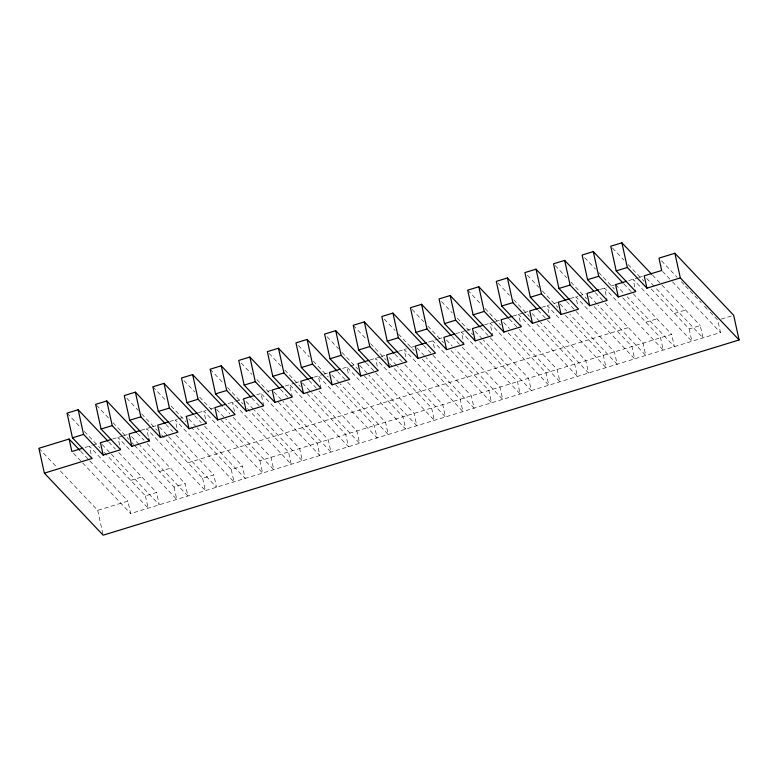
<?xml version="1.0" encoding="UTF-8"?>
<svg xmlns="http://www.w3.org/2000/svg" width="778" height="778" viewBox="0 0 778 778"><rect width="100%" height="100%" fill="white"/><g stroke="black" fill="none" stroke-linecap="round" stroke-linejoin="round"><path stroke-width="0.58" stroke-dasharray="3.89 2.92" d="M84.977 447.506L91.571 445.483M92.689 445.142L99.36 443.09M112.499 439.055L122.418 436.011M123.527 435.67L129.09 433.959M141.119 430.273L151.029 427.229M152.148 426.889L157.71 425.177M169.73 421.481L177.423 419.128M178.541 418.788L185.213 416.736M198.351 412.7L206.044 410.337M210.498 408.975L214.942 407.604M228.061 403.578L234.664 401.555M235.773 401.215L242.454 399.163M256.682 394.796L263.275 392.773M267.729 391.402L272.183 390.041M285.293 386.014L294.123 383.301M295.232 382.961L300.794 381.249M313.913 377.223L322.734 374.519M323.852 374.179L329.415 372.468M342.534 368.441L349.127 366.419M350.246 366.068L356.917 364.026M370.056 359.99L379.975 356.946M381.084 356.606L386.647 354.894M398.676 351.209L406.369 348.845M410.813 347.474L415.267 346.113M428.386 342.087L437.207 339.373M438.325 339.033L443.888 337.321M455.908 333.636L465.828 330.592M466.936 330.251L472.499 328.54M484.529 324.854L494.448 321.81M495.557 321.46L501.12 319.758M513.14 316.062L523.059 313.019M524.178 312.678L529.74 310.967M541.76 307.281L549.453 304.918M553.907 303.556L558.351 302.185M570.381 298.499L578.073 296.136M579.182 295.796L585.863 293.744M600.091 289.377L606.684 287.345M611.138 285.983L614.474 284.952M628.712 280.586L637.532 277.882M638.641 277.542L643.095 276.171M130.723 480.366L141.859 476.943M159.344 471.575L170.479 468.161M187.965 462.793L628.352 327.596M645.847 322.228L656.972 318.815M674.458 313.446L685.593 310.033M60.431 471.021L97.688 510.349L127.903 501.071L130.646 513.577L720.486 332.507L717.773 320.176L707.844 309.683M104.262 452.426L145.428 495.878L156.553 492.464L159.266 504.796L111.244 454.109M134.526 445.395L174.048 487.086L185.174 483.673L187.887 496.004L139.855 445.327M161.493 434.863L202.659 478.305L213.794 474.891L216.498 487.223L168.476 436.536M190.941 426.947L231.28 469.523L242.405 466.1L245.119 478.441L197.097 427.754M221.215 419.906L259.901 460.732L671.667 334.326L674.38 346.657L627.185 296.846M651.303 289.008L689.162 328.958L700.288 325.544L703.001 337.876L654.969 287.189M721.187 319.126L731.408 315.994M661.465 260.747L677.2 277.357M681.343 281.724L684.659 285.215M685.486 286.09L701.221 302.7M704.528 306.192L707.017 308.817M662.525 271.337L671.638 280.946M672.464 281.821L720.486 332.507M652.509 275.111L700.288 325.544M646.693 278.456L654.142 286.314M612.422 247.978L624.005 260.202M628.138 264.559L643.853 281.15M623.888 283.902L671.667 334.326M615.592 284.612L623.868 293.355M584.638 257.635L595.384 268.984M598.7 272.475L614.416 289.056M622.682 297.789L660.541 337.74L663.255 350.081L604.457 288.035L606.928 299.248M595.267 292.684L604.37 302.282M605.196 303.157L643.056 343.108L645.769 355.449L597.737 304.762M589.461 296.019L596.911 303.887M555.191 265.551L566.773 277.765M570.906 282.132L586.622 298.723M594.071 306.571L631.921 346.531L634.634 358.862L575.846 296.817L577.821 305.783M566.656 301.465L614.435 351.899L617.149 364.23L569.953 314.419M560.014 303.935L566.637 310.928M527.396 275.208L538.979 287.422M542.285 290.914L558.001 307.505M565.45 315.362L603.31 355.313L606.023 367.644L547.226 305.598L549.696 316.811M538.036 310.257L585.815 360.681L588.528 373.012L540.506 322.335M532.22 313.592L539.679 321.46M497.959 283.114L509.532 295.339M513.675 299.705L529.39 316.286M536.83 324.144L574.689 364.094L577.402 376.435L518.605 314.39L521.075 325.603M509.415 319.038L518.518 328.637M519.344 329.512L557.204 369.472L559.917 381.804L512.712 331.992M503.609 322.374L509.405 328.491M467.685 290.155L481.747 304.995M485.054 308.487L500.769 325.078M508.209 332.926L546.068 372.886L548.782 385.217L489.994 323.171L492.455 334.384M480.794 327.82L528.583 378.254L531.296 390.585L483.264 339.898M474.988 331.165L482.438 339.023M441.544 301.563L452.3 312.912M457.26 318.144L472.975 334.735M479.598 341.717L517.458 381.667L520.171 393.999L461.373 331.953L463.844 343.166M452.183 336.611L461.276 346.21M462.103 347.085L499.962 387.036L502.676 399.377L455.48 349.565M446.368 339.947L452.164 346.064M412.097 309.469L423.679 321.693M427.822 326.06L443.538 342.641M450.977 350.499L488.837 390.459L491.55 402.79L432.753 340.745L434.484 348.593M423.563 345.393L471.351 395.827L474.065 408.158L426.033 357.472M416.92 347.863L425.206 356.596M384.313 319.126L395.068 330.475M398.375 333.966L414.091 350.557M422.357 359.29L460.216 399.24L462.929 411.572L404.142 349.526L405.863 357.374M394.942 354.175L404.045 363.783M404.871 364.658L442.731 404.609L445.444 416.94L397.412 366.253M389.136 357.52L396.586 365.388M353.212 325.292L366.448 339.266M370.581 343.633L386.296 360.214M389.603 363.705L431.605 408.022L434.319 420.363L375.521 358.308L377.991 369.521M366.331 362.966L414.11 413.39L416.823 425.731L368.801 375.045M359.689 365.427L367.975 374.169M327.081 336.699L338.654 348.923M341.97 352.415L357.686 368.996M364.299 375.978L402.985 416.814L405.698 429.145L346.9 367.099L348.632 374.947M337.71 371.748L346.813 381.356M347.64 382.222L385.499 422.182L388.212 434.513L340.18 383.826M331.895 375.084L339.354 382.951M298.46 345.481L309.216 356.83M313.349 361.196L328.238 376.912M335.678 384.77L374.364 425.595L377.077 437.926L318.29 375.881L320.75 387.094M309.09 380.53L318.192 390.138M319.019 391.013L356.878 430.963L359.592 443.295L311.56 392.608M302.457 383L310.733 391.742M269.013 353.397L281.422 366.496M284.729 369.988L300.444 386.569M307.067 393.551L345.753 434.377L348.456 446.718L289.669 384.672L292.129 395.885M280.479 389.321L289.572 398.92M290.398 399.795L328.258 439.745L330.971 452.086L282.949 401.399M273.837 391.781L282.113 400.524M241.219 363.054L251.975 374.403M256.944 379.645L270.997 394.485M278.446 402.343L317.132 443.168L319.846 455.5L261.048 393.454L263.518 404.667M251.858 398.103L260.961 407.711M261.787 408.576L299.647 448.536L302.35 460.868L254.328 410.181M246.043 401.448L253.502 409.306M210.128 369.219L223.364 383.184M227.497 387.551L243.213 404.142M247.346 408.508L288.512 451.95L291.225 464.281L232.437 402.236L234.898 413.449M224.064 407.76L229.86 413.877M233.167 417.368L271.026 457.318L273.739 469.649L225.708 418.963M216.605 409.354L224.881 418.097M183.987 380.627L194.743 391.976M199.703 397.208L213.765 412.048M194.626 415.676L201.239 422.658M204.546 426.149L242.405 466.1M188.811 419.011L196.26 426.879M152.887 386.792L166.122 400.758M171.082 405.999L185.971 421.715M166.006 424.457L172.619 431.44M175.935 434.931L213.794 474.891M159.364 426.928L167.649 435.661M126.756 398.2L138.338 410.414M141.645 413.906L157.36 430.497M137.385 433.249L144.008 440.231M147.314 443.723L185.174 483.673M131.579 436.584L139.029 444.452M96.482 405.231L108.891 418.331M113.024 422.697L128.74 439.278M132.046 442.77L133.699 444.52M108.774 442.03L115.387 449.013M118.694 452.504L156.553 492.464M102.132 444.491L110.408 453.234M67.034 413.147L81.097 427.988M84.403 431.479L100.119 448.07M80.698 451.259L88.984 460.002M89.81 460.877L127.903 501.071M73.511 453.282L81.797 462.015M82.624 462.891L130.646 513.577M38.9 448.303L57.115 467.529M689.162 328.958L691.875 341.289L633.078 279.244L635.791 291.585M259.901 460.732L262.604 473.073L203.817 411.027L206.277 422.24M231.28 469.523L233.993 481.854L175.196 419.809L177.909 432.14M202.659 478.305L205.373 490.636L146.585 428.59L148.802 438.685M174.048 487.086L176.752 499.427L117.964 437.382L120.678 449.713M145.428 495.878L148.141 508.209L89.344 446.164L92.057 458.495M97.688 510.349L102.891 534"/><path stroke-width="1.17" d="M107.948 441.155L78.17 409.734L67.034 413.147L72.461 437.82L92.057 458.495L44.365 473.141L38.9 448.303L69.106 439.025L79.871 450.384M136.558 432.374L106.781 400.942L95.655 404.365L101.082 429.028L120.678 449.713L103.182 455.081L83.586 434.396L78.17 409.734M165.179 423.592L135.401 392.161L124.276 395.574L129.693 420.246L149.288 440.931L131.803 446.3L112.207 425.615L106.781 400.942M192.973 413.925L164.022 383.379L152.887 386.792L158.313 411.465L177.909 432.14L160.424 437.508L140.828 416.833L135.401 392.161M222.411 406.019L192.633 374.588L181.507 378.011L186.934 402.673L206.53 423.358L189.035 428.727L169.439 408.042L164.022 383.379M251.031 397.227L221.253 365.806L210.128 369.219L215.545 393.892L235.141 414.577L217.655 419.945L198.059 399.26L192.633 374.588M279.652 388.446L249.874 357.024L238.739 360.438L244.166 385.11L263.761 405.785L246.276 411.154L226.68 390.478L221.253 365.806M308.263 379.664L278.485 348.233L267.36 351.656L272.786 376.319L292.382 397.004L274.897 402.372L255.291 381.687L249.874 357.024M336.884 370.873L307.106 339.451L295.98 342.865L301.397 367.537L321.003 388.212L303.508 393.59L283.912 372.905L278.485 348.233M365.504 362.091L335.726 330.669L324.591 334.083L330.018 358.746L349.614 379.431L332.128 384.799L312.532 364.123L307.106 339.451M394.115 353.309L364.337 321.878L353.212 325.292L358.639 349.964L378.234 370.649L360.749 376.017L341.143 355.332L335.726 330.669M422.736 344.518L392.958 313.096L381.833 316.51L387.25 341.182L406.855 361.858L389.36 367.226L369.764 346.55L364.337 321.878M451.357 335.736L421.579 304.305L410.444 307.728L415.87 332.391L435.466 353.076L417.981 358.444L398.385 337.759L392.958 313.096M479.968 326.954L450.19 295.523L439.064 298.937L444.491 323.609L464.087 344.294L446.601 349.662L426.996 328.977L421.579 304.305M508.588 318.163L478.81 286.742L467.685 290.155L473.102 314.827L492.707 335.503L475.212 340.871L455.616 320.196L450.19 295.523M537.209 309.381L507.431 277.95L496.296 281.373L501.722 306.036L521.318 326.721L503.833 332.089L484.237 311.404L478.81 286.742M565.82 300.6L536.042 269.169L524.917 272.582L530.343 297.254L549.939 317.939L532.453 323.308L512.858 302.623L507.431 277.95M593.614 290.933L564.663 260.387L553.537 263.8L558.954 288.473L578.56 309.148L561.064 314.516L541.469 293.841L536.042 269.169M623.061 283.027L593.283 251.595L582.148 255.019L587.575 279.681L607.171 300.366L589.685 305.735L570.089 285.049L564.663 260.387M651.682 274.235L621.904 242.814L610.769 246.227L616.195 270.9L635.791 291.585L618.306 296.953L598.71 276.268L593.283 251.595M72.461 437.82L83.586 434.396M101.082 429.028L112.207 425.615M129.693 420.246L140.828 416.833M158.313 411.465L169.439 408.042M186.934 402.673L198.059 399.26M215.545 393.892L226.68 390.478M244.166 385.11L255.291 381.687M272.786 376.319L283.912 372.905M301.397 367.537L312.532 364.123M330.018 358.746L341.143 355.332M358.639 349.964L369.764 346.55M387.25 341.182L398.385 337.759M415.87 332.391L426.996 328.977M444.491 323.609L455.616 320.196M473.102 314.827L484.237 311.404M501.722 306.036L512.858 302.623M530.343 297.254L541.469 293.841M558.954 288.473L570.089 285.049M587.575 279.681L598.71 276.268M616.195 270.9L627.321 267.486L646.917 288.161L680.312 277.911L739.1 339.957L103.153 535.186L44.365 473.141M739.1 339.957L733.673 315.294L674.886 253.249L658.985 258.131L661.699 270.462L644.213 275.83L646.917 288.161M82.789 448.177L71.858 451.532L69.106 439.025M111.41 439.395L100.479 442.75L103.182 455.081M140.021 430.604L129.09 433.959L131.803 446.3M168.641 421.822L157.71 425.177L160.424 437.508M197.262 413.04L186.331 416.395L189.035 428.727M225.873 404.249L214.942 407.604L217.655 419.945M254.494 395.467L243.563 398.822L246.276 411.154M283.114 386.685L272.183 390.041L274.897 402.372M312.824 377.563L300.794 381.249L303.508 393.59M340.346 369.112L329.415 372.468L332.128 384.799M368.966 360.331L358.036 363.686L360.749 376.017M397.577 351.539L386.647 354.894L389.36 367.226M426.198 342.758L415.267 346.113L417.981 358.444M454.819 333.966L443.888 337.321L446.601 349.662M483.43 325.185L472.499 328.54L475.212 340.871M512.05 316.403L501.12 319.758L503.833 332.089M540.671 307.611L529.74 310.967L532.453 323.308M569.282 298.83L558.351 302.185L561.064 314.516M599.002 289.708L586.972 293.403L589.685 305.735M626.523 281.257L615.592 284.612L618.306 296.953M674.886 253.249L680.312 277.911M621.904 242.814L627.321 267.486M148.802 438.685L149.288 440.931"/></g></svg>
